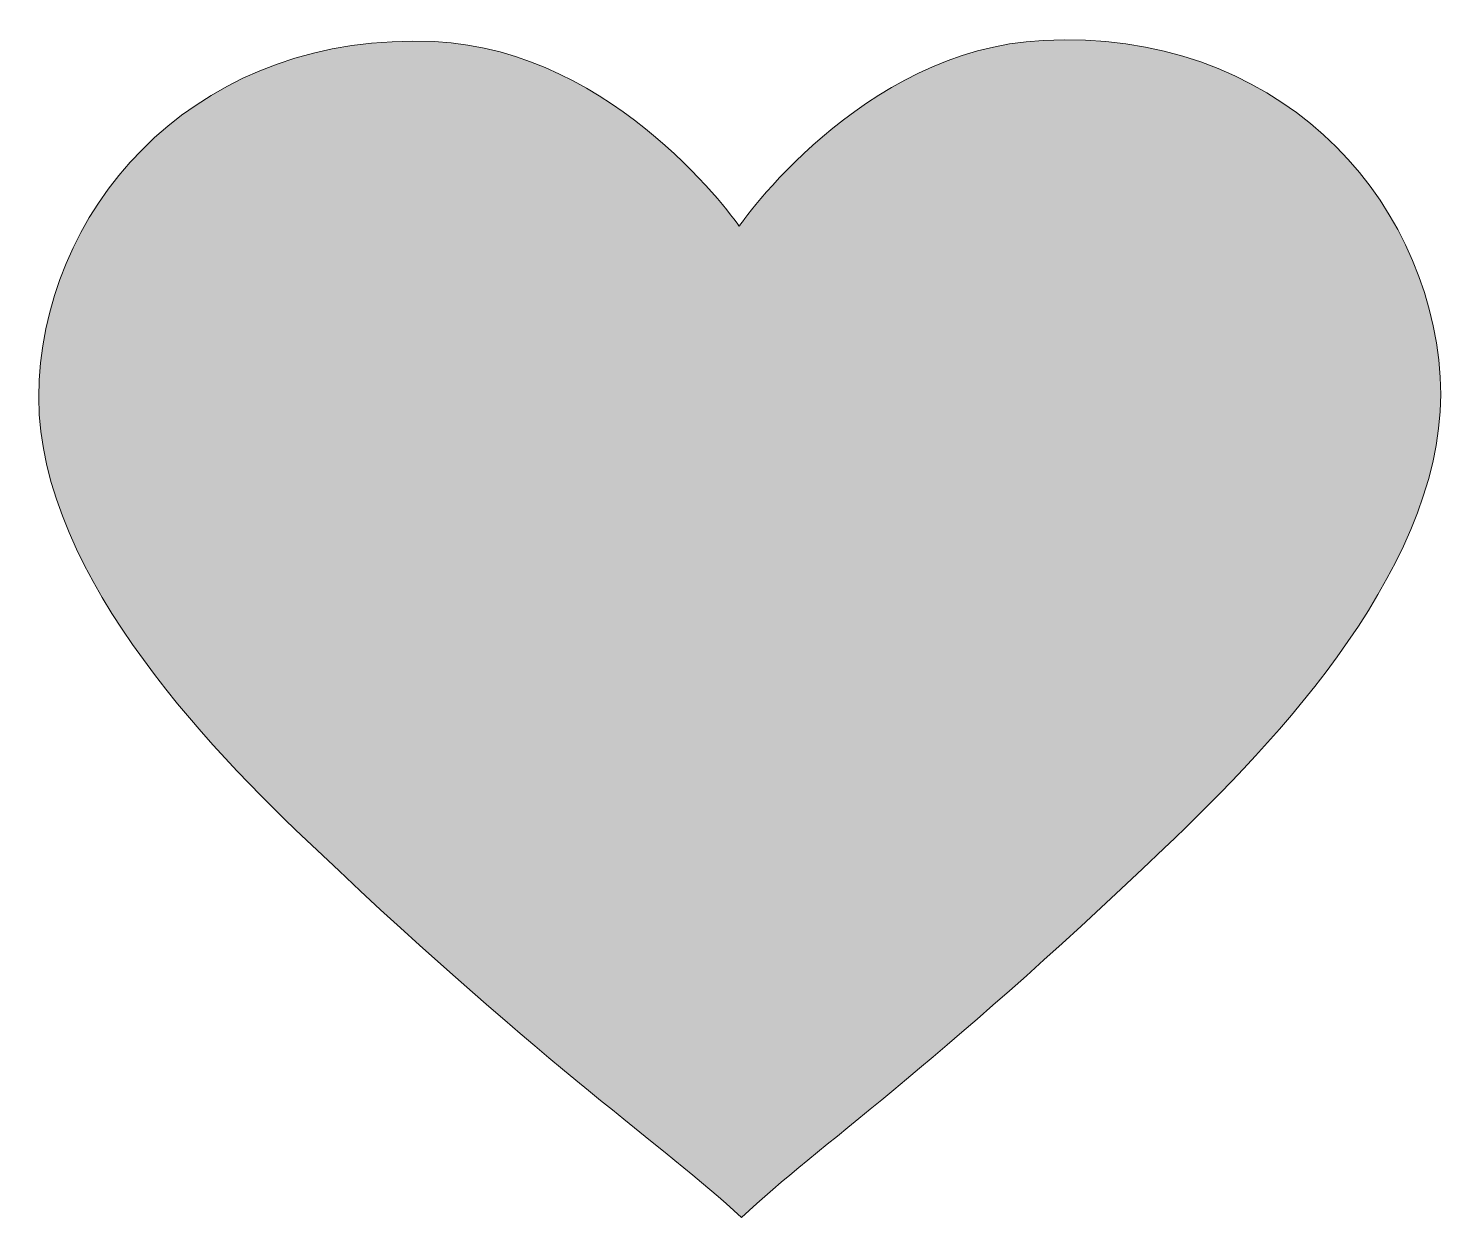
# Model space of a CAD drawing. Extents: x 3 to 1021, y -933 to -83.
import ezdxf

# ---------------------------------------------------------------- set-up
doc = ezdxf.new("R2010")
doc.units = 0
doc.header["$MEASUREMENT"] = 0
doc.layers.add('Capa 1', color=7, linetype='Continuous')

msp = doc.modelspace()

# ---------------------------------------------------------------- hatches: boundary and pattern name
at = {"layer": 'Capa 1', "true_color": 0xde0040}
h = msp.add_hatch(color=242, dxfattribs=at)
h.dxf.hatch_style = 2
edge = h.paths.add_edge_path()
edge.add_spline(control_points=[(511.7, -224.2), (511.7, -224.2), (598, -97.8), (729.2, -91.2), (893.7, -82.7), (1004.8, -199.8), (1013.1, -332.2), (1021.2, -462.6), (894.8, -593.7), (815.7, -669.1), (646, -831), (570.6, -879.7), (513.3, -933.3), (455.7, -879.9), (380.1, -831.8), (209.7, -670.6), (130.3, -595.6), (3.3, -465), (10.9, -334.3), (18.6, -202), (129.2, -84.7), (293.5, -92.1), (424.9, -98.2), (511.7, -224.2), (511.7, -224.2)], knot_values=[0, 0, 0, 0, 1, 1, 1, 2, 2, 2, 3, 3, 3, 4, 4, 4, 5, 5, 5, 6, 6, 6, 7, 7, 7, 8, 8, 8, 8], degree=3, periodic=1)

# ---------------------------------------------------------------- linework, layer by layer
at = {"layer": 'Capa 1', "lineweight": 0}
msp.add_open_spline([(511.7, -224.2), (511.7, -224.2), (598, -97.8), (729.2, -91.2), (893.7, -82.7), (1004.8, -199.8), (1013.1, -332.2), (1021.2, -462.6), (894.8, -593.7), (815.7, -669.1), (646, -831), (570.6, -879.7), (513.3, -933.3), (455.7, -879.9), (380.1, -831.8), (209.7, -670.6), (130.3, -595.6), (3.3, -465), (10.9, -334.3), (18.6, -202), (129.2, -84.7), (293.5, -92.1), (424.9, -98.2), (511.7, -224.2), (511.7, -224.2)], degree=3, knots=[0, 0, 0, 0, 1, 1, 1, 2, 2, 2, 3, 3, 3, 4, 4, 4, 5, 5, 5, 6, 6, 6, 7, 7, 7, 8, 8, 8, 8], dxfattribs=at)

doc.saveas('drawing.dxf')
